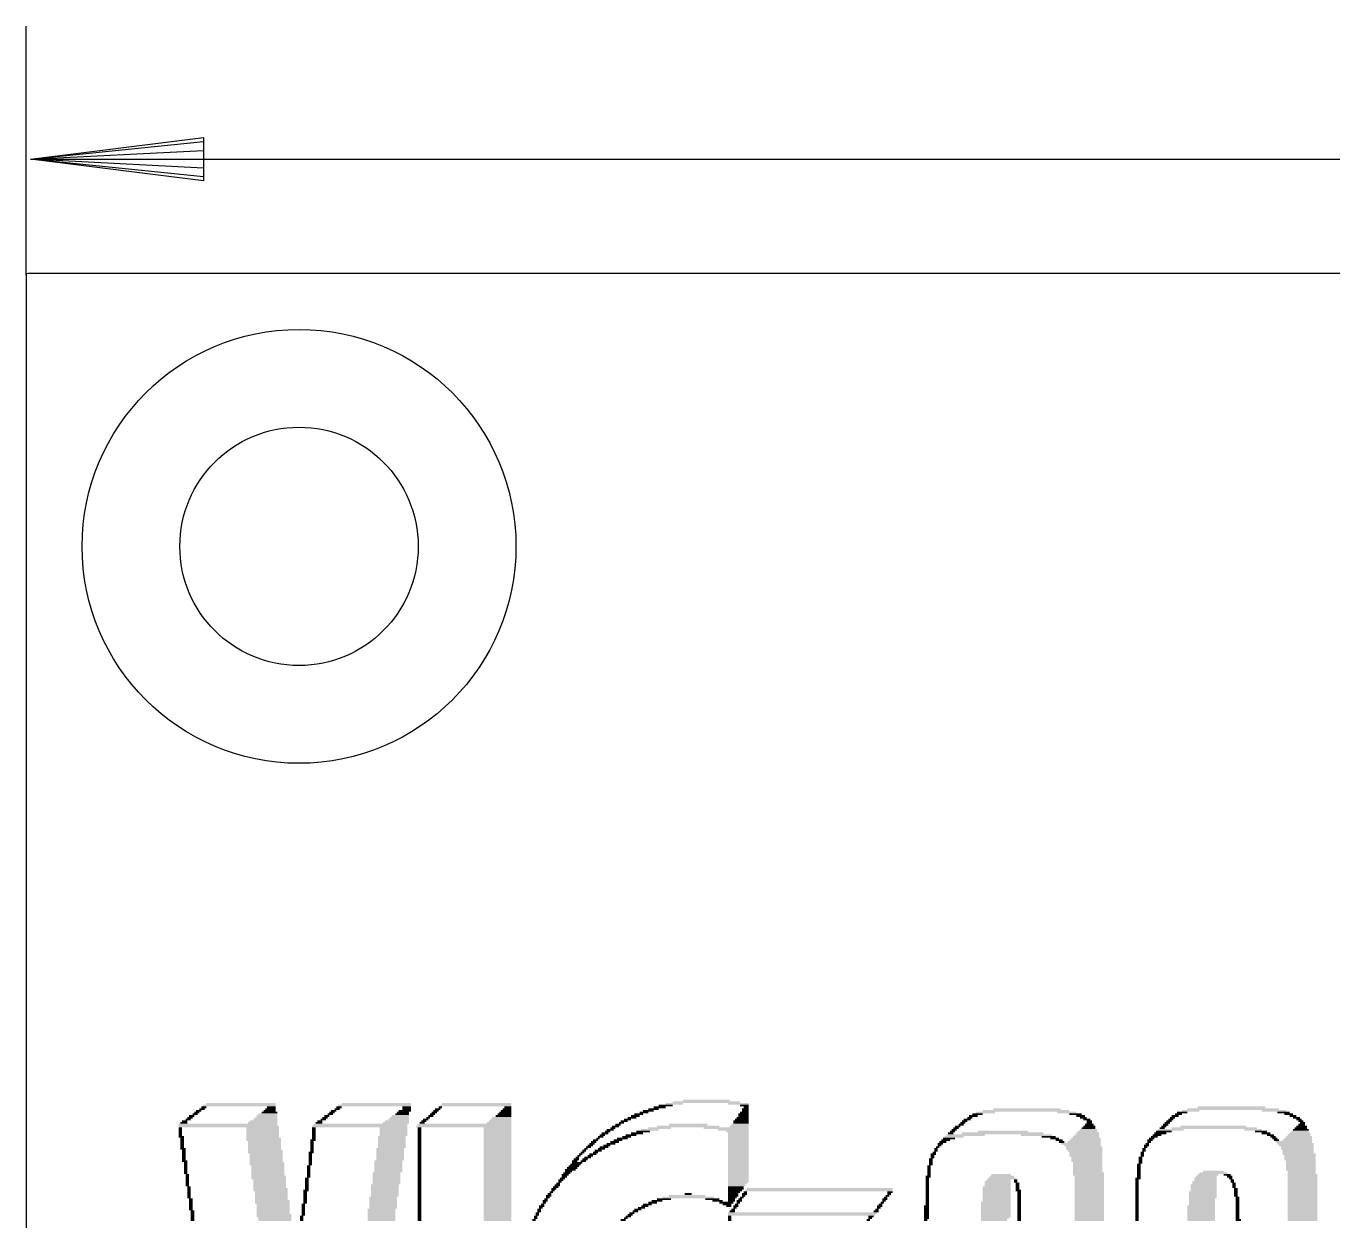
# Model space of a CAD drawing. Extents: x -7.6 to 60.9, y -11.6 to 79.4.
# Drawn here: x 0 to 19.15, y 41.12 to 58.62 of the extents above; entities that cross this region are included whole.
import ezdxf

# ---------------------------------------------------------------- set-up
doc = ezdxf.new("R2010")
doc.units = 0
for name, color, linetype in [('20', 30, 'CONTINUOUS'), ('21', 253, 'CONTINUOUS'), ('47', 253, 'CONTINUOUS')]:
    doc.layers.add(name, color=color, linetype=linetype)

# ---------------------------------------------------------------- blocks, each defined once
blk = doc.blocks.new('RECT')
blk.add_solid([(-0.5, -0.5), (0.5, -0.5), (-0.5, 0.5), (0.5, 0.5)])

msp = doc.modelspace()

# ---------------------------------------------------------------- linework, layer by layer
at = {"layer": '20'}
for p, q in [((0, 54.9746), (0, 0)), ((53, 55), (0.0254, 55))]:
    msp.add_line(p, q, dxfattribs=at)
msp.add_arc((0.0254, 54.9746), 0.0254, 90, 180, dxfattribs=at)
at = {"layer": '21'}
for radius in [3.1789, 1.7463]:
    msp.add_circle((4, 51), radius, dxfattribs=at)
at = {"layer": '47'}
for p, q in [((0, 54.9746), (0, 58.6238)), ((0.065, 56.6738), (2.6, 56.993)), ((0.065, 56.6738), (2.6, 56.9338)), ((2.6, 56.993), (2.6, 56.3545)), ((0.065, 56.6738), (2.6, 56.8038)), ((0.065, 56.6738), (52.935, 56.6738)), ((2.6, 56.3545), (0.065, 56.6738)), ((2.6, 56.5438), (0.065, 56.6738)), ((2.6, 56.4138), (0.065, 56.6738))]:
    msp.add_line(p, q, dxfattribs=at)

# ---------------------------------------------------------------- block references
at = {"layer": '21', "yscale": 0.0254}
for p, xscale in [((2.5019, 42.7037), 0.0762), ((2.5273, 42.7292), 0.0762), ((2.5781, 42.7546), 0.0762), ((2.6035, 42.7799), 0.0762), ((3.1242, 42.8054), 1.0668), ((3.1496, 42.8308), 1.016), ((3.5687, 42.7037), 0.2286), ((3.5687, 42.7292), 0.1778), ((3.5814, 42.7546), 0.1524), ((3.5941, 42.7799), 0.127), ((4.4831, 42.7037), 0.0762), ((4.5085, 42.7292), 0.0762), ((4.5593, 42.7546), 0.0762), ((4.5847, 42.7799), 0.0762), ((5.1054, 42.8054), 1.0668), ((5.1308, 42.8308), 1.016), ((5.5245, 42.7037), 0.1778), ((5.5499, 42.7292), 0.1778), ((5.5753, 42.7799), 0.127), ((5.5753, 42.7546), 0.127), ((5.9817, 42.7037), 0.0762), ((6.0071, 42.7292), 0.0762), ((6.0325, 42.7546), 0.0762), ((6.0706, 42.7799), 0.0508), ((6.5913, 42.8054), 1.0414), ((6.604, 42.8308), 1.016), ((7.0231, 42.7037), 0.1778), ((7.0358, 42.7292), 0.1524), ((7.0485, 42.7546), 0.127), ((7.0612, 42.7799), 0.1016), ((9.0551, 42.7037), 0.127), ((9.1186, 42.7292), 0.1524), ((9.1948, 42.7546), 0.1524), ((9.2837, 42.7799), 0.1778), ((9.3726, 42.8054), 0.2032), ((9.4996, 42.8308), 0.254), ((9.9695, 42.8561), 0.9906), ((9.9695, 42.8816), 0.6858), ((10.4394, 42.8308), 0.3048), ((10.5283, 42.8054), 0.127), ((10.5283, 42.7037), 0.127), ((10.541, 42.7546), 0.1016), ((10.541, 42.7292), 0.1016), ((10.5537, 42.7799), 0.0762), ((14.0589, 42.7037), 0.2794), ((14.6558, 42.7292), 1.27), ((14.6685, 42.7546), 0.9906), ((15.2527, 42.7037), 0.2794), ((16.9418, 42.7037), 0.1524), ((17.0688, 42.7292), 0.254), ((17.6911, 42.7546), 1.3462), ((17.6657, 42.7799), 0.9906), ((18.288, 42.7292), 0.3556), ((18.4277, 42.7037), 0.1778), ((2.9591, 42.526), 1.4478), ((2.3114, 42.5513), 0.1016), ((2.3241, 42.5768), 0.0762), ((2.3749, 42.6022), 0.0762), ((2.4003, 42.6275), 0.0762), ((2.4257, 42.653), 0.0762), ((2.4765, 42.6784), 0.0762), ((3.4671, 42.5513), 0.4318), ((3.4798, 42.5768), 0.4064), ((3.5052, 42.6022), 0.3556), ((3.5179, 42.6275), 0.3302), ((3.5306, 42.653), 0.3048), ((3.5433, 42.6784), 0.2794), ((4.9022, 42.526), 1.3716), ((4.2926, 42.5513), 0.1016), ((4.3053, 42.5768), 0.0762), ((4.3561, 42.6022), 0.0762), ((4.3815, 42.6275), 0.0762), ((4.4069, 42.653), 0.0762), ((4.4577, 42.6784), 0.0762), ((5.4229, 42.5513), 0.381), ((5.4356, 42.5768), 0.3556), ((5.461, 42.6022), 0.3048), ((5.4737, 42.6275), 0.2794), ((5.4864, 42.653), 0.254), ((5.5118, 42.6784), 0.2032), ((6.4262, 42.526), 1.3716), ((5.8039, 42.5513), 0.0762), ((5.8293, 42.5768), 0.0762), ((5.8547, 42.6022), 0.0762), ((5.8928, 42.6275), 0.0508), ((5.9309, 42.653), 0.0762), ((5.9563, 42.6784), 0.0762), ((6.9342, 42.5513), 0.3556), ((6.9469, 42.5768), 0.3302), ((6.9596, 42.6022), 0.3048), ((6.9723, 42.6275), 0.2794), ((6.9977, 42.653), 0.2286), ((7.0104, 42.6784), 0.2032), ((8.6741, 42.526), 0.0762), ((8.7249, 42.5513), 0.0762), ((8.763, 42.5768), 0.1016), ((8.8138, 42.6022), 0.1016), ((8.8773, 42.6275), 0.127), ((8.9281, 42.653), 0.127), ((8.9789, 42.6784), 0.127), ((9.7028, 42.526), 0.5588), ((10.4648, 42.526), 0.254), ((10.4775, 42.5768), 0.2286), ((10.4775, 42.5513), 0.2286), ((10.4902, 42.6022), 0.2032), ((10.5029, 42.6275), 0.1778), ((10.5156, 42.6784), 0.1524), ((10.5156, 42.653), 0.1524), ((13.7033, 42.526), 0.0762), ((13.7287, 42.5513), 0.0762), ((13.7541, 42.5768), 0.0762), ((13.7922, 42.6022), 0.1016), ((13.8303, 42.6275), 0.0762), ((13.8811, 42.653), 0.127), ((13.9446, 42.6784), 0.1524), ((15.3797, 42.6784), 0.1778), ((15.4559, 42.653), 0.127), ((15.494, 42.6275), 0.1016), ((15.5448, 42.6022), 0.1016), ((15.5829, 42.526), 0.127), ((15.5829, 42.5768), 0.0762), ((15.5829, 42.5513), 0.0762), ((16.7005, 42.526), 0.0762), ((16.7259, 42.5513), 0.0762), ((16.7513, 42.5768), 0.0762), ((16.7767, 42.6022), 0.0762), ((16.8021, 42.6275), 0.0762), ((16.8402, 42.653), 0.1016), ((16.891, 42.6784), 0.1016), ((18.5039, 42.6784), 0.127), ((18.5674, 42.653), 0.1016), ((18.6182, 42.6275), 0.1016), ((18.6563, 42.6022), 0.0762), ((18.6817, 42.5768), 0.0762), ((18.6944, 42.526), 0.1016), ((18.7071, 42.5513), 0.0762), ((2.9718, 42.5006), 1.4732), ((2.2606, 42.4751), 0.0508), ((2.2606, 42.4498), 0.0508), ((2.2606, 42.4244), 0.0508), ((2.2606, 42.3989), 0.0508), ((2.2606, 42.3736), 0.0508), ((2.2733, 42.3482), 0.0762), ((2.286, 42.3227), 0.0508), ((3.4671, 42.4751), 0.4826), ((3.4671, 42.4498), 0.4826), ((3.4671, 42.4244), 0.4826), ((3.4671, 42.3989), 0.4826), ((3.4671, 42.3736), 0.4826), ((3.4671, 42.3482), 0.4826), ((3.4798, 42.3227), 0.508), ((4.8895, 42.5006), 1.397), ((4.2164, 42.4751), 0.0508), ((4.2164, 42.4498), 0.0508), ((4.2164, 42.4244), 0.0508), ((4.2164, 42.3989), 0.0508), ((4.2164, 42.3736), 0.0508), ((4.2164, 42.3482), 0.0508), ((4.2164, 42.3227), 0.0508), ((5.3594, 42.3482), 0.4064), ((5.3594, 42.3227), 0.4064), ((5.3848, 42.4751), 0.4064), ((5.3848, 42.4498), 0.4064), ((5.3848, 42.4244), 0.4064), ((5.3848, 42.3989), 0.4064), ((5.3848, 42.3736), 0.4064), ((6.4135, 42.5006), 1.397), ((5.7658, 42.4751), 0.0508), ((5.7658, 42.4498), 0.0508), ((5.7658, 42.4244), 0.0508), ((5.7658, 42.3989), 0.0508), ((5.7658, 42.3736), 0.0508), ((5.7658, 42.3482), 0.0508), ((5.7658, 42.3227), 0.0508), ((6.9088, 42.4751), 0.4064), ((6.9088, 42.4498), 0.4064), ((6.9088, 42.4244), 0.4064), ((6.9088, 42.3989), 0.4064), ((6.9088, 42.3736), 0.4064), ((6.9088, 42.3482), 0.4064), ((6.9088, 42.3227), 0.4064), ((8.382, 42.3227), 0.0508), ((8.4201, 42.3482), 0.0762), ((8.4455, 42.3736), 0.0762), ((8.4836, 42.3989), 0.1016), ((8.5217, 42.4244), 0.0762), ((8.5598, 42.4498), 0.1016), ((8.5979, 42.4751), 0.0762), ((8.636, 42.5006), 0.1016), ((8.7376, 42.3227), 0.1524), ((8.8011, 42.3482), 0.127), ((8.8646, 42.3736), 0.1524), ((8.9535, 42.3989), 0.1778), ((9.0424, 42.4244), 0.2032), ((9.144, 42.4498), 0.254), ((9.2837, 42.4751), 0.3302), ((9.7028, 42.5006), 0.9144), ((10.2616, 42.4751), 0.6604), ((10.3632, 42.4498), 0.4572), ((10.4267, 42.4244), 0.3302), ((10.4394, 42.3989), 0.3048), ((10.4394, 42.3736), 0.3048), ((10.4394, 42.3482), 0.3048), ((10.4394, 42.3227), 0.3048), ((10.4521, 42.5006), 0.2794), ((13.5255, 42.3227), 0.1778), ((13.6017, 42.3482), 0.2794), ((13.7668, 42.3736), 0.5588), ((13.5509, 42.3989), 0.0762), ((13.5763, 42.4244), 0.0762), ((13.6017, 42.4498), 0.0762), ((13.6271, 42.4751), 0.0762), ((13.6525, 42.5006), 0.0762), ((14.3129, 42.3989), 1.1938), ((14.3129, 42.4244), 0.7366), ((14.8082, 42.3736), 0.4572), ((14.986, 42.3482), 0.2032), ((15.0749, 42.3227), 0.127), ((15.5321, 42.3227), 0.4318), ((15.5321, 42.3482), 0.381), ((15.5448, 42.3736), 0.3556), ((15.5575, 42.3989), 0.3302), ((15.5575, 42.4244), 0.2794), ((15.5702, 42.4498), 0.254), ((15.5702, 42.4751), 0.2032), ((15.5829, 42.5006), 0.1778), ((16.4973, 42.3227), 0.0762), ((16.5354, 42.3482), 0.1016), ((16.5735, 42.3736), 0.127), ((16.6243, 42.3989), 0.1778), ((16.6751, 42.4244), 0.2286), ((16.7767, 42.4498), 0.381), ((16.6497, 42.4751), 0.0762), ((16.6751, 42.5006), 0.0762), ((17.4117, 42.4751), 1.2446), ((17.399, 42.5006), 0.9652), ((17.9832, 42.4498), 0.254), ((18.0975, 42.4244), 0.1778), ((18.1737, 42.3989), 0.127), ((18.2372, 42.3736), 0.1016), ((18.2753, 42.3482), 0.0762), ((18.3007, 42.3227), 0.0762), ((18.6436, 42.3227), 0.4064), ((18.6563, 42.3482), 0.381), ((18.6563, 42.3736), 0.3302), ((18.669, 42.3989), 0.3048), ((18.669, 42.4244), 0.254), ((18.6817, 42.4498), 0.2286), ((18.6817, 42.4751), 0.1778), ((18.6944, 42.5006), 0.1524), ((2.286, 42.2974), 0.0508), ((2.286, 42.272), 0.0508), ((2.286, 42.2465), 0.0508), ((2.286, 42.2212), 0.0508), ((2.286, 42.1958), 0.0508), ((2.2987, 42.1703), 0.0762), ((2.3114, 42.145), 0.0508), ((3.4798, 42.2974), 0.508), ((3.4925, 42.272), 0.4826), ((3.4925, 42.2465), 0.4826), ((3.4925, 42.2212), 0.4826), ((3.4925, 42.1958), 0.4826), ((3.4925, 42.1703), 0.4826), ((3.5052, 42.145), 0.508), ((4.2037, 42.2974), 0.0762), ((4.191, 42.272), 0.0508), ((4.191, 42.2465), 0.0508), ((4.191, 42.2212), 0.0508), ((4.191, 42.1958), 0.0508), ((4.191, 42.1703), 0.0508), ((4.191, 42.145), 0.0508), ((5.334, 42.1703), 0.4064), ((5.334, 42.145), 0.4064), ((5.3594, 42.2974), 0.4064), ((5.3594, 42.272), 0.4064), ((5.3594, 42.2465), 0.4064), ((5.3594, 42.2212), 0.4064), ((5.3594, 42.1958), 0.4064), ((5.7658, 42.2974), 0.0508), ((5.7658, 42.272), 0.0508), ((5.7658, 42.2465), 0.0508), ((5.7658, 42.2212), 0.0508), ((5.7658, 42.1958), 0.0508), ((5.7658, 42.1703), 0.0508), ((5.7658, 42.145), 0.0508), ((6.9088, 42.2974), 0.4064), ((6.9088, 42.272), 0.4064), ((6.9088, 42.2465), 0.4064), ((6.9088, 42.2212), 0.4064), ((6.9088, 42.1958), 0.4064), ((6.9088, 42.1703), 0.4064), ((6.9088, 42.145), 0.4064), ((8.1788, 42.145), 0.0508), ((8.2042, 42.1703), 0.0508), ((8.2423, 42.1958), 0.0762), ((8.2677, 42.2212), 0.0762), ((8.2931, 42.2465), 0.0762), ((8.3185, 42.272), 0.0762), ((8.3439, 42.2974), 0.0762), ((8.382, 42.145), 0.1016), ((8.4328, 42.1703), 0.1016), ((8.4709, 42.1958), 0.127), ((8.509, 42.2212), 0.1016), ((8.5725, 42.2465), 0.127), ((8.6233, 42.272), 0.127), ((8.6741, 42.2974), 0.127), ((10.4394, 42.2974), 0.3048), ((10.4394, 42.272), 0.3048), ((10.4394, 42.2465), 0.3048), ((10.4394, 42.2212), 0.3048), ((10.4394, 42.1958), 0.3048), ((10.4394, 42.1703), 0.3048), ((10.4394, 42.145), 0.3048), ((13.335, 42.1703), 0.0508), ((13.335, 42.145), 0.0508), ((13.3604, 42.1958), 0.0508), ((13.3985, 42.2465), 0.0762), ((13.3858, 42.2212), 0.0508), ((13.4366, 42.272), 0.1016), ((13.4747, 42.2974), 0.127), ((15.1384, 42.2974), 0.1016), ((15.1765, 42.272), 0.0762), ((15.4559, 42.2465), 0.5842), ((15.4813, 42.2212), 0.5334), ((15.5067, 42.1958), 0.5334), ((15.5067, 42.1703), 0.5334), ((15.5067, 42.272), 0.4826), ((15.5194, 42.145), 0.508), ((15.5194, 42.2974), 0.4572), ((16.383, 42.1703), 0.0508), ((16.383, 42.145), 0.0508), ((16.4211, 42.2212), 0.0762), ((16.4084, 42.1958), 0.0508), ((16.4338, 42.2465), 0.0508), ((16.4719, 42.2974), 0.0762), ((16.4592, 42.272), 0.0508), ((18.3261, 42.2974), 0.0762), ((18.5801, 42.272), 0.5334), ((18.6055, 42.2465), 0.5334), ((18.6182, 42.2212), 0.508), ((18.6309, 42.1958), 0.4826), ((18.6309, 42.1703), 0.4826), ((18.6309, 42.2974), 0.4318), ((18.6436, 42.145), 0.4572), ((2.3114, 42.1196), 0.0508), ((2.3114, 42.0941), 0.0508), ((2.3114, 42.0688), 0.0508), ((2.3114, 42.0434), 0.0508), ((2.3114, 42.0179), 0.0508), ((2.3241, 41.9926), 0.0762), ((2.3368, 41.9672), 0.0508), ((2.3368, 41.9417), 0.0508), ((3.5052, 42.1196), 0.508), ((3.5179, 42.0941), 0.4826), ((3.5179, 42.0688), 0.4826), ((3.5179, 42.0434), 0.4826), ((3.5179, 42.0179), 0.4826), ((3.5179, 41.9926), 0.4826), ((3.5306, 41.9672), 0.508), ((3.5306, 41.9417), 0.508), ((4.1783, 42.1196), 0.0762), ((4.1656, 42.0941), 0.0508), ((4.1656, 42.0688), 0.0508), ((4.1656, 42.0434), 0.0508), ((4.1656, 42.0179), 0.0508), ((4.1656, 41.9926), 0.0508), ((4.1656, 41.9672), 0.0508), ((4.1656, 41.9417), 0.0508), ((5.3086, 41.9926), 0.4064), ((5.3086, 41.9672), 0.4064), ((5.3086, 41.9417), 0.4064), ((5.334, 42.1196), 0.4064), ((5.334, 42.0941), 0.4064), ((5.334, 42.0688), 0.4064), ((5.334, 42.0434), 0.4064), ((5.334, 42.0179), 0.4064), ((5.7658, 42.1196), 0.0508), ((5.7658, 42.0941), 0.0508), ((5.7658, 42.0688), 0.0508), ((5.7658, 42.0434), 0.0508), ((5.7658, 42.0179), 0.0508), ((5.7658, 41.9926), 0.0508), ((5.7658, 41.9672), 0.0508), ((5.7658, 41.9417), 0.0508), ((6.9088, 42.1196), 0.4064), ((6.9088, 42.0941), 0.4064), ((6.9088, 42.0688), 0.4064), ((6.9088, 42.0434), 0.4064), ((6.9088, 42.0179), 0.4064), ((6.9088, 41.9926), 0.4064), ((6.9088, 41.9672), 0.4064), ((6.9088, 41.9417), 0.4064), ((8.0518, 41.9417), 0.1524), ((8.0391, 41.9926), 0.0762), ((8.0772, 41.9672), 0.1524), ((8.0645, 42.0179), 0.0762), ((8.0772, 42.0434), 0.0508), ((8.1026, 42.0688), 0.0508), ((8.128, 42.0941), 0.0508), ((8.1534, 42.1196), 0.0508), ((8.1661, 41.9926), 0.0762), ((8.1915, 42.0179), 0.0762), ((8.2296, 42.0434), 0.1016), ((8.2677, 42.0688), 0.0762), ((8.3058, 42.0941), 0.1016), ((8.3439, 42.1196), 0.0762), ((10.4394, 42.1196), 0.3048), ((10.4394, 42.0941), 0.3048), ((10.4394, 42.0688), 0.3048), ((10.4394, 42.0434), 0.3048), ((10.4394, 42.0179), 0.3048), ((10.4394, 41.9926), 0.3048), ((10.4394, 41.9672), 0.3048), ((10.4394, 41.9417), 0.3048), ((13.2588, 42.0179), 0.0508), ((13.2588, 41.9926), 0.0508), ((13.2588, 41.9672), 0.0508), ((13.2588, 41.9417), 0.0508), ((13.2969, 42.0941), 0.0762), ((13.2842, 42.0688), 0.0508), ((13.2842, 42.0434), 0.0508), ((13.3096, 42.1196), 0.0508), ((15.5321, 42.1196), 0.4826), ((15.5321, 42.0941), 0.4826), ((15.5321, 42.0688), 0.4826), ((15.5448, 42.0434), 0.4572), ((15.5448, 42.0179), 0.4572), ((15.5448, 41.9926), 0.4572), ((15.5575, 41.9672), 0.4318), ((15.5575, 41.9417), 0.4318), ((16.3068, 41.9417), 0.0508), ((16.3322, 42.0434), 0.0508), ((16.3322, 42.0179), 0.0508), ((16.3322, 41.9926), 0.0508), ((16.3322, 41.9672), 0.0508), ((16.3576, 42.1196), 0.0508), ((16.3576, 42.0941), 0.0508), ((16.3576, 42.0688), 0.0508), ((18.6436, 42.1196), 0.4572), ((18.6563, 42.0941), 0.4826), ((18.669, 42.0688), 0.4572), ((18.669, 42.0434), 0.4572), ((18.669, 42.0179), 0.4572), ((18.6817, 41.9926), 0.4318), ((18.6817, 41.9672), 0.4318), ((18.6817, 41.9417), 0.4318), ((2.3368, 41.9164), 0.0508), ((2.3368, 41.891), 0.0508), ((2.3368, 41.8655), 0.0508), ((2.3368, 41.8402), 0.0508), ((2.3368, 41.8148), 0.0508), ((2.3622, 41.7893), 0.0508), ((2.3622, 41.764), 0.0508), ((2.3622, 41.7386), 0.0508), ((3.5433, 41.9164), 0.4826), ((3.5433, 41.891), 0.4826), ((3.5433, 41.8655), 0.4826), ((3.5433, 41.8402), 0.4826), ((3.5433, 41.8148), 0.4826), ((3.5433, 41.7893), 0.4826), ((3.556, 41.764), 0.508), ((3.556, 41.7386), 0.508), ((4.1148, 41.7386), 0.0508), ((4.1402, 41.9164), 0.0508), ((4.1402, 41.891), 0.0508), ((4.1402, 41.8655), 0.0508), ((4.1402, 41.8402), 0.0508), ((4.1402, 41.8148), 0.0508), ((4.1402, 41.7893), 0.0508), ((4.1402, 41.764), 0.0508), ((5.2832, 41.8148), 0.4064), ((5.2832, 41.7893), 0.4064), ((5.2832, 41.764), 0.4064), ((5.2832, 41.7386), 0.4064), ((5.3086, 41.9164), 0.4064), ((5.3086, 41.891), 0.4064), ((5.3086, 41.8655), 0.4064), ((5.3086, 41.8402), 0.4064), ((5.7658, 41.9164), 0.0508), ((5.7658, 41.891), 0.0508), ((5.7658, 41.8655), 0.0508), ((5.7658, 41.8402), 0.0508), ((5.7658, 41.8148), 0.0508), ((5.7658, 41.7893), 0.0508), ((5.7658, 41.764), 0.0508), ((5.7658, 41.7386), 0.0508), ((6.9088, 41.9164), 0.4064), ((6.9088, 41.891), 0.4064), ((6.9088, 41.8655), 0.4064), ((6.9088, 41.8402), 0.4064), ((6.9088, 41.8148), 0.4064), ((6.9088, 41.7893), 0.4064), ((6.9088, 41.764), 0.4064), ((6.9088, 41.7386), 0.4064), ((7.8613, 41.7386), 0.0762), ((7.8994, 41.7893), 0.1016), ((7.8867, 41.764), 0.0762), ((7.9248, 41.8148), 0.1016), ((7.9756, 41.8655), 0.1524), ((7.9502, 41.8402), 0.1016), ((8.001, 41.891), 0.1524), ((8.0264, 41.9164), 0.1524), ((10.4394, 41.9164), 0.3048), ((10.4394, 41.891), 0.3048), ((10.4394, 41.8655), 0.3048), ((10.4394, 41.8402), 0.3048), ((10.4394, 41.8148), 0.3048), ((10.4394, 41.7893), 0.3048), ((10.4394, 41.764), 0.3048), ((10.4394, 41.7386), 0.3048), ((13.2207, 41.764), 0.0762), ((13.208, 41.7386), 0.0508), ((13.2334, 41.9164), 0.0508), ((13.2334, 41.891), 0.0508), ((13.2334, 41.8655), 0.0508), ((13.2334, 41.8402), 0.0508), ((13.2334, 41.8148), 0.0508), ((13.2334, 41.7893), 0.0508), ((14.3002, 41.7386), 0.4064), ((14.3002, 41.764), 0.3556), ((14.2875, 41.7893), 0.2794), ((15.5575, 41.9164), 0.4318), ((15.5575, 41.891), 0.4318), ((15.5575, 41.8655), 0.4318), ((15.5575, 41.8402), 0.4318), ((15.5702, 41.8148), 0.4572), ((15.5702, 41.7893), 0.4572), ((15.5829, 41.764), 0.4318), ((15.5829, 41.7386), 0.4318), ((16.2941, 41.7386), 0.0762), ((16.3068, 41.9164), 0.0508), ((16.3068, 41.891), 0.0508), ((16.3068, 41.8655), 0.0508), ((16.3068, 41.8402), 0.0508), ((16.3068, 41.8148), 0.0508), ((16.3068, 41.7893), 0.0508), ((16.3068, 41.764), 0.0508), ((17.2847, 41.7386), 0.3302), ((17.2974, 41.764), 0.3048), ((17.3228, 41.7893), 0.3048), ((17.399, 41.8148), 0.4064), ((17.399, 41.8402), 0.3048), ((17.6022, 41.7893), 0.1016), ((17.6403, 41.764), 0.0762), ((17.653, 41.7386), 0.0508), ((18.6817, 41.9164), 0.4318), ((18.6817, 41.891), 0.4318), ((18.6817, 41.8655), 0.4318), ((18.6944, 41.8402), 0.4064), ((18.6944, 41.8148), 0.4064), ((18.7071, 41.7893), 0.4318), ((18.7071, 41.764), 0.4318), ((18.7071, 41.7386), 0.4318), ((2.3622, 41.7131), 0.0508), ((2.3622, 41.6878), 0.0508), ((2.3622, 41.6624), 0.0508), ((2.3622, 41.6369), 0.0508), ((2.3876, 41.6116), 0.0508), ((2.3876, 41.5862), 0.0508), ((2.3876, 41.5607), 0.0508), ((3.5687, 41.7131), 0.4826), ((3.5687, 41.6878), 0.4826), ((3.5687, 41.6624), 0.4826), ((3.5687, 41.6369), 0.4826), ((3.5687, 41.6116), 0.4826), ((3.5814, 41.5862), 0.508), ((3.5814, 41.5607), 0.508), ((4.1021, 41.5607), 0.0762), ((4.1148, 41.7131), 0.0508), ((4.1148, 41.6878), 0.0508), ((4.1148, 41.6624), 0.0508), ((4.1148, 41.6369), 0.0508), ((4.1148, 41.6116), 0.0508), ((4.1148, 41.5862), 0.0508), ((5.2578, 41.6369), 0.4064), ((5.2578, 41.6116), 0.4064), ((5.2578, 41.5862), 0.4064), ((5.2578, 41.5607), 0.4064), ((5.2832, 41.7131), 0.4064), ((5.2832, 41.6878), 0.4064), ((5.2832, 41.6624), 0.4064), ((5.7658, 41.7131), 0.0508), ((5.7658, 41.6878), 0.0508), ((5.7658, 41.6624), 0.0508), ((5.7658, 41.6369), 0.0508), ((5.7658, 41.6116), 0.0508), ((5.7658, 41.5862), 0.0508), ((5.7658, 41.5607), 0.0508), ((6.9088, 41.7131), 0.4064), ((6.9088, 41.6878), 0.4064), ((6.9088, 41.6624), 0.4064), ((6.9088, 41.6369), 0.4064), ((6.9088, 41.6116), 0.4064), ((6.9088, 41.5862), 0.4064), ((6.9088, 41.5607), 0.4064), ((7.7343, 41.5862), 0.0762), ((7.7216, 41.5607), 0.0508), ((7.7597, 41.6116), 0.0762), ((7.7851, 41.6369), 0.0762), ((7.7978, 41.6624), 0.0508), ((7.8359, 41.7131), 0.0762), ((7.8232, 41.6878), 0.0508), ((10.4394, 41.7131), 0.3048), ((10.4394, 41.6878), 0.3048), ((10.4267, 41.6624), 0.2794), ((10.414, 41.6369), 0.254), ((10.4013, 41.6116), 0.2286), ((10.4013, 41.5862), 0.2286), ((10.3886, 41.5607), 0.2032), ((11.6205, 41.5607), 2.159), ((11.6332, 41.5862), 2.1336), ((13.208, 41.7131), 0.0508), ((13.208, 41.6878), 0.0508), ((13.208, 41.6624), 0.0508), ((13.208, 41.6369), 0.0508), ((13.208, 41.6116), 0.0508), ((13.208, 41.5862), 0.0508), ((13.208, 41.5607), 0.0508), ((14.224, 41.6116), 0.4064), ((14.224, 41.5862), 0.4064), ((14.224, 41.5607), 0.4064), ((14.2367, 41.6878), 0.381), ((14.2367, 41.6624), 0.381), ((14.2367, 41.6369), 0.381), ((14.2494, 41.7131), 0.3556), ((14.5034, 41.7131), 0.0508), ((14.5034, 41.6878), 0.0508), ((14.5288, 41.6624), 0.0508), ((14.5288, 41.6369), 0.0508), ((14.5288, 41.6116), 0.0508), ((14.5288, 41.5862), 0.0508), ((14.5415, 41.5607), 0.0762), ((15.5829, 41.7131), 0.4318), ((15.5829, 41.6878), 0.4318), ((15.5829, 41.6624), 0.4318), ((15.5829, 41.6369), 0.4318), ((15.5829, 41.6116), 0.4318), ((15.5829, 41.5862), 0.4318), ((15.5829, 41.5607), 0.4318), ((16.2814, 41.7131), 0.0508), ((16.2814, 41.6878), 0.0508), ((16.2814, 41.6624), 0.0508), ((16.2814, 41.6369), 0.0508), ((16.2814, 41.6116), 0.0508), ((16.2814, 41.5862), 0.0508), ((16.2814, 41.5607), 0.0508), ((17.2593, 41.6369), 0.381), ((17.2593, 41.6116), 0.381), ((17.2593, 41.5862), 0.381), ((17.2593, 41.5607), 0.381), ((17.272, 41.6878), 0.3556), ((17.272, 41.6624), 0.3556), ((17.2847, 41.7131), 0.3302), ((17.6784, 41.7131), 0.0508), ((17.6784, 41.6878), 0.0508), ((17.7038, 41.6624), 0.0508), ((17.7038, 41.6369), 0.0508), ((17.7038, 41.6116), 0.0508), ((17.7292, 41.5862), 0.0508), ((17.7292, 41.5607), 0.0508), ((18.7071, 41.7131), 0.4318), ((18.7071, 41.6878), 0.4318), ((18.7071, 41.6624), 0.4318), ((18.7071, 41.6369), 0.4318), ((18.7071, 41.6116), 0.4318), ((18.7071, 41.5862), 0.4318), ((18.7071, 41.5607), 0.4318), ((2.3876, 41.5354), 0.0508), ((2.3876, 41.51), 0.0508), ((2.3876, 41.4845), 0.0508), ((2.3876, 41.4592), 0.0508), ((2.413, 41.4338), 0.0508), ((2.413, 41.4083), 0.0508), ((2.413, 41.383), 0.0508), ((2.413, 41.3576), 0.0508), ((3.5941, 41.5354), 0.4826), ((3.5941, 41.51), 0.4826), ((3.5941, 41.4845), 0.4826), ((3.5941, 41.4592), 0.4826), ((3.5941, 41.4338), 0.4826), ((3.6068, 41.4083), 0.508), ((3.6068, 41.383), 0.508), ((3.6195, 41.3576), 0.4826), ((4.064, 41.3576), 0.0508), ((4.0894, 41.5354), 0.0508), ((4.0894, 41.51), 0.0508), ((4.0894, 41.4845), 0.0508), ((4.0894, 41.4592), 0.0508), ((4.0894, 41.4338), 0.0508), ((4.0894, 41.4083), 0.0508), ((4.0894, 41.383), 0.0508), ((5.2324, 41.4592), 0.4064), ((5.2324, 41.4338), 0.4064), ((5.2324, 41.4083), 0.4064), ((5.2324, 41.383), 0.4064), ((5.2324, 41.3576), 0.4064), ((5.2578, 41.5354), 0.4064), ((5.2578, 41.51), 0.4064), ((5.2578, 41.4845), 0.4064), ((5.7658, 41.5354), 0.0508), ((5.7658, 41.51), 0.0508), ((5.7658, 41.4845), 0.0508), ((5.7658, 41.4592), 0.0508), ((5.7658, 41.4338), 0.0508), ((5.7658, 41.4083), 0.0508), ((5.7658, 41.383), 0.0508), ((5.7658, 41.3576), 0.0508), ((6.9088, 41.5354), 0.4064), ((6.9088, 41.51), 0.4064), ((6.9088, 41.4845), 0.4064), ((6.9088, 41.4592), 0.4064), ((6.9088, 41.4338), 0.4064), ((6.9088, 41.4083), 0.4064), ((6.9088, 41.383), 0.4064), ((6.9088, 41.3576), 0.4064), ((7.5692, 41.3576), 0.0508), ((7.6073, 41.4083), 0.0762), ((7.5946, 41.383), 0.0508), ((7.62, 41.4338), 0.0508), ((7.6581, 41.4845), 0.0762), ((7.6454, 41.4592), 0.0508), ((7.6708, 41.51), 0.0508), ((7.6962, 41.5354), 0.0508), ((9.1059, 41.3576), 0.127), ((9.1821, 41.383), 0.127), ((9.2456, 41.4083), 0.1524), ((9.3472, 41.4338), 0.2032), ((9.7028, 41.4592), 0.762), ((9.6901, 41.4845), 0.5334), ((9.7028, 41.51), 0.1016), ((10.0584, 41.4338), 0.2032), ((10.1346, 41.4083), 0.1524), ((10.2616, 41.383), 0.2032), ((10.2743, 41.3576), 0.127), ((10.3759, 41.5354), 0.1778), ((10.3632, 41.51), 0.1524), ((10.3632, 41.4845), 0.1524), ((10.3505, 41.4592), 0.127), ((10.3378, 41.4338), 0.1016), ((10.3378, 41.4083), 0.1016), ((10.414, 41.3576), 0.0508), ((10.4521, 41.4083), 0.0762), ((10.4394, 41.383), 0.0508), ((10.4648, 41.4338), 0.0508), ((10.4902, 41.4592), 0.0508), ((10.5283, 41.51), 0.0762), ((10.5156, 41.4845), 0.0508), ((10.541, 41.5354), 0.0508), ((12.5222, 41.3576), 0.0508), ((12.5476, 41.383), 0.0508), ((12.5857, 41.4338), 0.0762), ((12.573, 41.4083), 0.0508), ((12.5984, 41.4592), 0.0508), ((12.6238, 41.4845), 0.0508), ((12.6619, 41.5354), 0.0762), ((12.6492, 41.51), 0.0508), ((13.208, 41.5354), 0.0508), ((13.208, 41.51), 0.0508), ((13.208, 41.4845), 0.0508), ((13.208, 41.4592), 0.0508), ((13.208, 41.4338), 0.0508), ((13.208, 41.4083), 0.0508), ((13.208, 41.383), 0.0508), ((13.208, 41.3576), 0.0508), ((14.2113, 41.383), 0.4318), ((14.2113, 41.3576), 0.4318), ((14.224, 41.5354), 0.4064), ((14.224, 41.51), 0.4064), ((14.224, 41.4845), 0.4064), ((14.224, 41.4592), 0.4064), ((14.224, 41.4338), 0.4064), ((14.224, 41.4083), 0.4064), ((14.5542, 41.5354), 0.0508), ((14.5542, 41.51), 0.0508), ((14.5542, 41.4845), 0.0508), ((14.5542, 41.4592), 0.0508), ((14.5542, 41.4338), 0.0508), ((14.5542, 41.4083), 0.0508), ((14.5542, 41.383), 0.0508), ((14.5542, 41.3576), 0.0508), ((15.5829, 41.5354), 0.4318), ((15.5829, 41.51), 0.4318), ((15.5829, 41.4845), 0.4318), ((15.5829, 41.4592), 0.4318), ((15.5829, 41.4338), 0.4318), ((15.5829, 41.4083), 0.4318), ((15.5829, 41.383), 0.4318), ((15.5829, 41.3576), 0.4318), ((16.2814, 41.5354), 0.0508), ((16.2814, 41.51), 0.0508), ((16.2814, 41.4845), 0.0508), ((16.2814, 41.4592), 0.0508), ((16.2814, 41.4338), 0.0508), ((16.2814, 41.4083), 0.0508), ((16.2814, 41.383), 0.0508), ((16.2814, 41.3576), 0.0508), ((17.2466, 41.5354), 0.4064), ((17.2466, 41.51), 0.4064), ((17.2466, 41.4845), 0.4064), ((17.2466, 41.4592), 0.4064), ((17.2339, 41.4338), 0.381), ((17.2339, 41.4083), 0.381), ((17.2339, 41.383), 0.381), ((17.2339, 41.3576), 0.381), ((17.7292, 41.5354), 0.0508), ((17.7292, 41.51), 0.0508), ((17.7292, 41.4845), 0.0508), ((17.7546, 41.4592), 0.0508), ((17.7546, 41.4338), 0.0508), ((17.7546, 41.4083), 0.0508), ((17.7546, 41.383), 0.0508), ((17.7546, 41.3576), 0.0508), ((18.7071, 41.5354), 0.4318), ((18.7071, 41.51), 0.4318), ((18.7071, 41.4845), 0.4318), ((18.7071, 41.4592), 0.4318), ((18.7071, 41.4338), 0.4318), ((18.7071, 41.4083), 0.4318), ((18.7071, 41.383), 0.4318), ((18.7071, 41.3576), 0.4318), ((2.413, 41.3321), 0.0508), ((2.413, 41.3068), 0.0508), ((2.413, 41.2814), 0.0508), ((2.4384, 41.2559), 0.0508), ((2.4384, 41.2306), 0.0508), ((2.4384, 41.2052), 0.0508), ((2.4384, 41.1797), 0.0508), ((3.6195, 41.3321), 0.4826), ((3.6195, 41.3068), 0.4826), ((3.6195, 41.2814), 0.4826), ((3.6195, 41.2559), 0.4826), ((3.6195, 41.2306), 0.4826), ((3.6322, 41.2052), 0.508), ((3.6322, 41.1797), 0.508), ((4.0386, 41.1797), 0.0508), ((4.064, 41.3321), 0.0508), ((4.064, 41.3068), 0.0508), ((4.064, 41.2814), 0.0508), ((4.064, 41.2559), 0.0508), ((4.064, 41.2306), 0.0508), ((4.064, 41.2052), 0.0508), ((5.207, 41.2814), 0.4064), ((5.207, 41.2559), 0.4064), ((5.207, 41.2306), 0.4064), ((5.207, 41.2052), 0.4064), ((5.207, 41.1797), 0.4064), ((5.2324, 41.3321), 0.4064), ((5.2324, 41.3068), 0.4064), ((5.7658, 41.3321), 0.0508), ((5.7658, 41.3068), 0.0508), ((5.7658, 41.2814), 0.0508), ((5.7658, 41.2559), 0.0508), ((5.7658, 41.2306), 0.0508), ((5.7658, 41.2052), 0.0508), ((5.7658, 41.1797), 0.0508), ((6.9088, 41.3321), 0.4064), ((6.9088, 41.3068), 0.4064), ((6.9088, 41.2814), 0.4064), ((6.9088, 41.2559), 0.4064), ((6.9088, 41.2306), 0.4064), ((6.9088, 41.2052), 0.4064), ((6.9088, 41.1797), 0.4064), ((7.4676, 41.1797), 0.0508), ((7.493, 41.2306), 0.0508), ((7.493, 41.2052), 0.0508), ((7.5184, 41.2814), 0.0508), ((7.5184, 41.2559), 0.0508), ((7.5565, 41.3321), 0.0762), ((7.5438, 41.3068), 0.0508), ((8.8265, 41.1797), 0.0762), ((8.8519, 41.2052), 0.0762), ((8.8773, 41.2306), 0.0762), ((8.9281, 41.2559), 0.0762), ((8.9662, 41.2814), 0.1016), ((9.017, 41.3068), 0.1016), ((9.0678, 41.3321), 0.1016), ((10.2997, 41.3321), 0.0762), ((11.3792, 41.2306), 2.1844), ((11.3665, 41.2052), 2.159), ((10.3124, 41.1797), 0.0508), ((10.3505, 41.2559), 0.0762), ((10.3632, 41.2814), 0.0508), ((10.4013, 41.3321), 0.0762), ((10.3886, 41.3068), 0.0508), ((12.3825, 41.1797), 0.0762), ((12.4587, 41.2559), 0.0762), ((12.4714, 41.2814), 0.0508), ((12.5095, 41.3321), 0.0762), ((12.4968, 41.3068), 0.0508), ((13.1953, 41.3321), 0.0762), ((13.1953, 41.3068), 0.0762), ((13.1953, 41.2814), 0.0762), ((13.1953, 41.2559), 0.0762), ((13.1953, 41.2306), 0.0762), ((13.1953, 41.2052), 0.0762), ((13.1953, 41.1797), 0.0762), ((14.2113, 41.3321), 0.4318), ((14.2113, 41.3068), 0.4318), ((14.2113, 41.2814), 0.4318), ((14.2113, 41.2559), 0.4318), ((14.2113, 41.2306), 0.4318), ((14.2113, 41.2052), 0.4318), ((14.2113, 41.1797), 0.4318), ((14.5542, 41.3321), 0.0508), ((14.5542, 41.3068), 0.0508), ((14.5542, 41.2814), 0.0508), ((14.5542, 41.2559), 0.0508), ((14.5542, 41.2306), 0.0508), ((14.5542, 41.2052), 0.0508), ((14.5542, 41.1797), 0.0508), ((15.5829, 41.3321), 0.4318), ((15.5829, 41.3068), 0.4318), ((15.5829, 41.2814), 0.4318), ((15.5829, 41.2559), 0.4318), ((15.5829, 41.2306), 0.4318), ((15.5829, 41.2052), 0.4318), ((15.5829, 41.1797), 0.4318), ((16.2814, 41.3321), 0.0508), ((16.2814, 41.3068), 0.0508), ((16.2814, 41.2814), 0.0508), ((16.2814, 41.2559), 0.0508), ((16.2814, 41.2306), 0.0508), ((16.2814, 41.2052), 0.0508), ((16.2814, 41.1797), 0.0508), ((17.2212, 41.3321), 0.4064), ((17.2212, 41.3068), 0.4064), ((17.2212, 41.2814), 0.4064), ((17.2212, 41.2559), 0.4064), ((17.2212, 41.2306), 0.4064), ((17.2212, 41.2052), 0.4064), ((17.2212, 41.1797), 0.4064), ((17.7546, 41.3321), 0.0508), ((17.7546, 41.3068), 0.0508), ((17.7546, 41.2814), 0.0508), ((17.7546, 41.2559), 0.0508), ((17.7546, 41.2306), 0.0508), ((17.7546, 41.2052), 0.0508), ((17.7546, 41.1797), 0.0508), ((18.7071, 41.3321), 0.4318), ((18.7071, 41.3068), 0.4318), ((18.7071, 41.2814), 0.4318), ((18.7071, 41.2559), 0.4318), ((18.7071, 41.2306), 0.4318), ((18.7071, 41.2052), 0.4318), ((18.7071, 41.1797), 0.4318), ((2.4384, 41.1544), 0.0508), ((2.4384, 41.129), 0.0508), ((3.6449, 41.1544), 0.4826), ((3.6449, 41.129), 0.4826), ((4.0386, 41.1544), 0.0508), ((4.0386, 41.129), 0.0508), ((5.207, 41.1544), 0.4064), ((5.207, 41.129), 0.4064), ((5.7658, 41.1544), 0.0508), ((5.7658, 41.129), 0.0508), ((6.9088, 41.1544), 0.4064), ((6.9088, 41.129), 0.4064), ((7.4422, 41.129), 0.0508), ((7.4676, 41.1544), 0.0508), ((8.7503, 41.129), 0.0762), ((8.7884, 41.1544), 0.0508), ((10.3124, 41.1544), 0.0508), ((10.3124, 41.129), 0.0508), ((12.3444, 41.129), 0.0508), ((12.3698, 41.1544), 0.0508), ((13.1953, 41.1544), 0.0762), ((13.1826, 41.129), 0.0508), ((14.1986, 41.1544), 0.4064), ((14.1859, 41.129), 0.381), ((14.5542, 41.1544), 0.0508), ((14.5542, 41.129), 0.0508), ((15.5829, 41.1544), 0.4318), ((15.5829, 41.129), 0.4318), ((16.2814, 41.1544), 0.0508), ((16.2814, 41.129), 0.0508), ((17.2212, 41.1544), 0.4064), ((17.2212, 41.129), 0.4064), ((17.7546, 41.1544), 0.0508), ((17.7673, 41.129), 0.0762), ((18.7071, 41.1544), 0.4318), ((18.7071, 41.129), 0.4318)]:
    msp.add_blockref('RECT', p, dxfattribs=dict(at, xscale=xscale))

doc.saveas('drawing.dxf')
